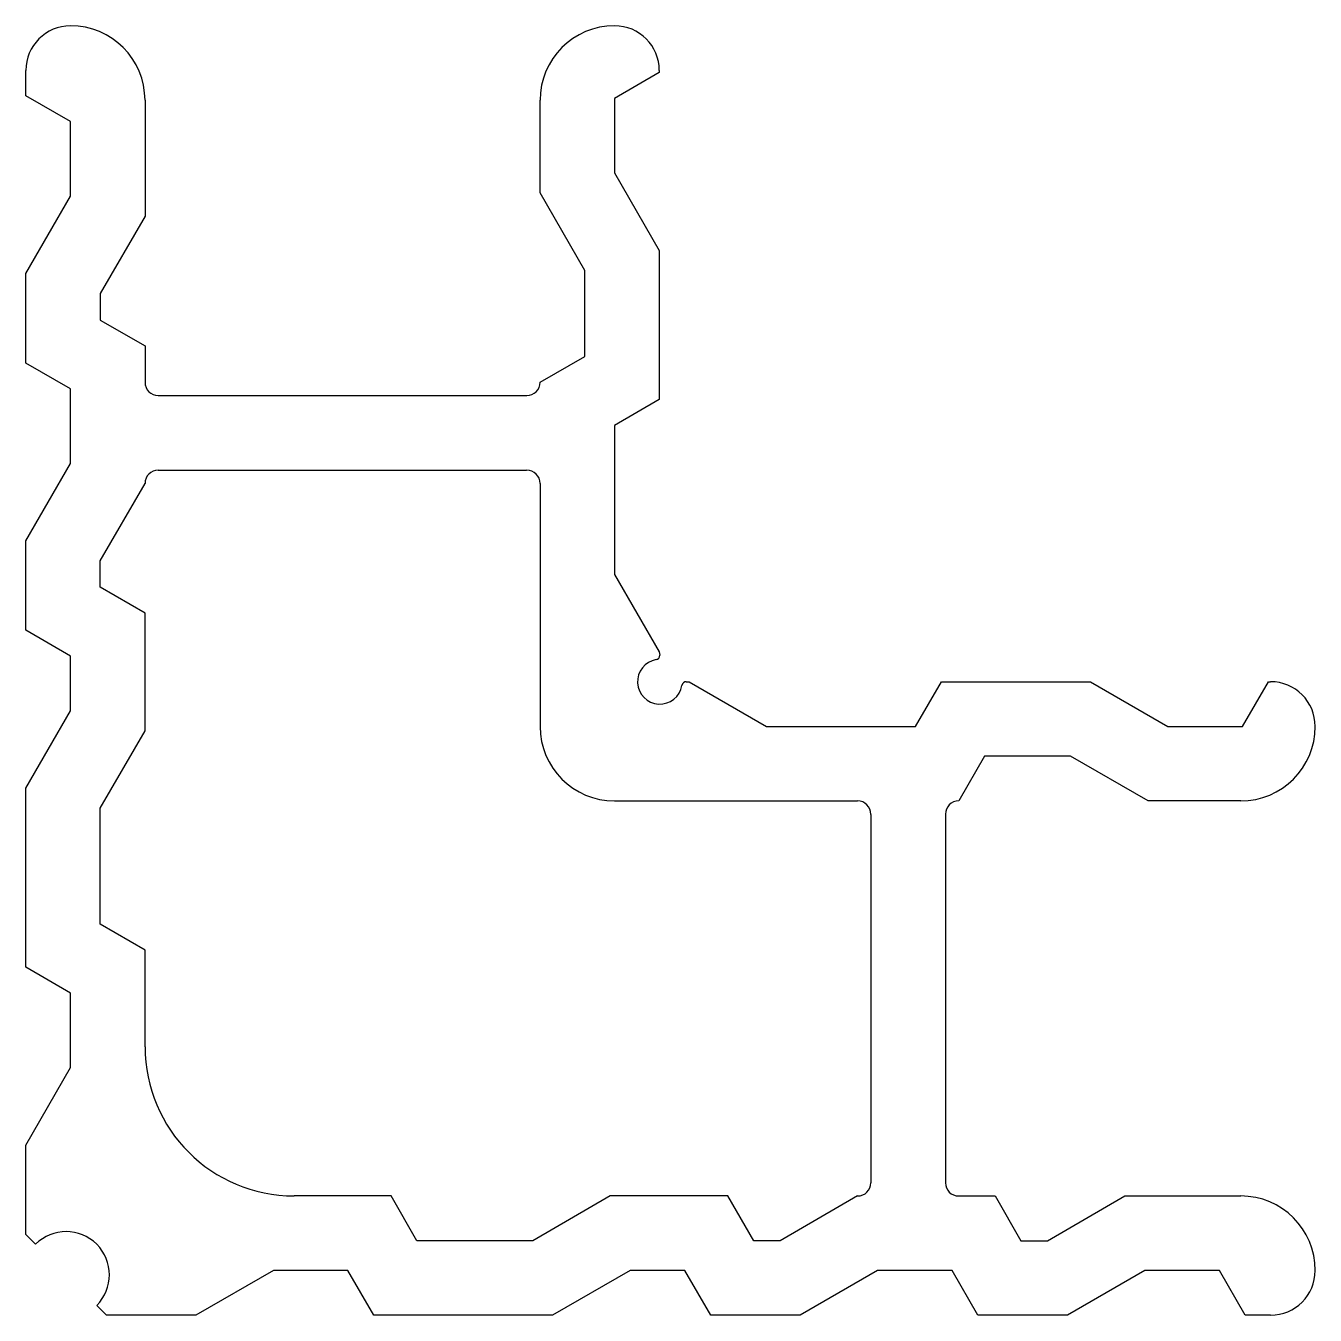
# Model space of a CAD drawing. Extents: x 634.9 to 721.4, y 386.2 to 472.7.
import ezdxf

# ---------------------------------------------------------------- set-up
doc = ezdxf.new("R2010")
doc.units = 0
doc.layers.get('0').update_dxf_attribs({"linetype": 'CONTINUOUS'})

msp = doc.modelspace()

# ---------------------------------------------------------------- linework, layer by layer
at = {"color": 0}
for p, q in [((634.889, 467.952), (634.889, 469.65)), ((677.389, 469.507), (674.389, 467.775)), ((677.389, 469.65), (677.389, 469.507)), ((637.889, 466.22), (634.889, 467.952)), ((642.889, 467.65), (642.889, 459.88)), ((669.389, 461.435), (669.389, 467.65)), ((674.389, 467.775), (674.389, 462.775)), ((637.889, 461.22), (637.889, 466.22)), ((674.389, 462.775), (677.389, 457.579)), ((634.889, 456.024), (637.889, 461.22)), ((672.389, 456.239), (669.389, 461.435)), ((642.889, 459.88), (639.889, 454.684)), ((677.389, 457.579), (677.389, 447.579)), ((634.889, 450.024), (634.889, 456.024)), ((672.389, 450.465), (672.389, 456.239)), ((639.889, 454.684), (639.889, 452.911)), ((639.889, 452.911), (642.889, 451.179)), ((642.889, 451.179), (642.889, 448.733)), ((637.889, 448.292), (634.889, 450.024)), ((669.389, 448.733), (672.389, 450.465)), ((637.889, 443.292), (637.889, 448.292)), ((669.389, 448.733), (669.389, 448.733)), ((643.779, 447.843), (668.499, 447.843)), ((677.389, 447.579), (674.389, 445.846)), ((674.389, 445.846), (674.389, 435.846)), ((634.889, 438.096), (637.889, 443.292)), ((643.779, 442.843), (668.489, 442.843)), ((639.889, 436.756), (642.889, 441.952)), ((642.889, 441.952), (642.889, 441.953)), ((669.389, 441.943), (669.389, 425.65)), ((634.889, 432.096), (634.889, 438.096)), ((639.889, 434.982), (639.889, 436.756)), ((674.389, 435.846), (677.389, 430.65)), ((642.889, 433.25), (639.889, 434.982)), ((642.889, 425.352), (642.889, 433.25)), ((637.889, 430.364), (634.889, 432.096)), ((637.889, 426.692), (637.889, 430.364)), ((677.389, 430.65), (677.424, 430.425)), ((679.199, 428.65), (679.389, 428.65)), ((679.389, 428.65), (684.585, 425.65)), ((694.585, 425.65), (696.317, 428.65)), ((696.317, 428.65), (706.317, 428.65)), ((706.317, 428.65), (711.513, 425.65)), ((716.513, 425.65), (718.245, 428.65)), ((718.245, 428.65), (718.389, 428.65)), ((634.889, 421.496), (637.889, 426.692)), ((684.585, 425.65), (694.585, 425.65)), ((711.513, 425.65), (716.513, 425.65)), ((639.889, 420.156), (642.889, 425.352)), ((699.204, 423.65), (697.472, 420.65)), ((704.977, 423.65), (699.204, 423.65)), ((710.173, 420.65), (704.977, 423.65)), ((634.889, 409.496), (634.889, 421.496)), ((674.389, 420.65), (690.681, 420.65)), ((697.472, 420.65), (697.471, 420.65)), ((716.389, 420.65), (710.173, 420.65)), ((639.889, 412.382), (639.889, 420.156)), ((691.581, 419.75), (691.581, 395.04)), ((696.581, 419.76), (696.581, 395.04)), ((642.889, 410.65), (639.889, 412.382)), ((642.889, 404.15), (642.889, 410.65)), ((637.889, 407.764), (634.889, 409.496)), ((637.889, 402.764), (637.889, 407.764)), ((634.889, 397.567), (637.889, 402.764)), ((634.889, 391.567), (634.889, 397.567)), ((659.389, 394.15), (652.889, 394.15)), ((661.121, 391.15), (659.389, 394.15)), ((674.091, 394.15), (668.894, 391.15)), ((681.989, 394.15), (674.091, 394.15)), ((683.721, 391.15), (681.989, 394.15)), ((690.691, 394.15), (685.494, 391.15)), ((690.691, 394.15), (690.691, 394.15)), ((697.471, 394.15), (699.917, 394.15)), ((699.917, 394.15), (701.649, 391.15)), ((703.423, 391.15), (708.619, 394.15)), ((708.619, 394.15), (716.389, 394.15)), ((635.547, 390.909), (634.889, 391.567)), ((668.894, 391.15), (661.121, 391.15)), ((685.494, 391.15), (683.721, 391.15)), ((701.649, 391.15), (703.423, 391.15)), ((651.502, 389.15), (646.306, 386.15)), ((656.502, 389.15), (651.502, 389.15)), ((658.234, 386.15), (656.502, 389.15)), ((675.43, 389.15), (670.234, 386.15)), ((679.102, 389.15), (675.43, 389.15)), ((680.834, 386.15), (679.102, 389.15)), ((692.03, 389.15), (686.834, 386.15)), ((697.03, 389.15), (692.03, 389.15)), ((698.762, 386.15), (697.03, 389.15)), ((709.959, 389.15), (704.762, 386.15)), ((714.959, 389.15), (709.959, 389.15)), ((716.691, 386.15), (714.959, 389.15)), ((640.306, 386.15), (639.648, 386.808)), ((646.306, 386.15), (640.306, 386.15)), ((670.234, 386.15), (658.234, 386.15)), ((686.834, 386.15), (680.834, 386.15)), ((704.762, 386.15), (698.762, 386.15)), ((718.389, 386.15), (716.691, 386.15))]:
    msp.add_line(p, q, dxfattribs=at)
for centre, radius, start, end in [((637.889, 469.65), 3, 90, 180), ((637.889, 467.65), 5, 0, 90), ((674.389, 467.65), 5, 90, 180), ((674.389, 469.65), 3, 0, 90), ((643.779, 448.733), 0.89, 180, 270), ((668.499, 448.733), 0.89, 270, 0), ((643.779, 441.953), 0.89, 90, 180), ((668.489, 441.943), 0.9, 0, 90), ((677.424, 428.65), 1.5, 99.59407, 350.40593), ((677.124, 430.425), 0.3, 279.59407, 360), ((679.199, 428.35), 0.3, 90, 170.40593), ((718.389, 425.65), 3, 0, 90), ((674.389, 425.65), 5, 180, 270), ((716.389, 425.65), 5, 270, 0), ((690.681, 419.75), 0.9, 0, 90), ((697.471, 419.76), 0.89, 90, 180), ((652.889, 404.15), 10, 180, 270), ((690.691, 395.04), 0.89, 270, 0), ((697.471, 395.04), 0.89, 180, 270), ((716.389, 389.15), 5, 0, 90), ((637.597, 388.859), 2.9, 315, 135), ((718.389, 389.15), 3, 270, 0)]:
    msp.add_arc(centre, radius, start, end, dxfattribs=at)

doc.saveas('drawing.dxf')
